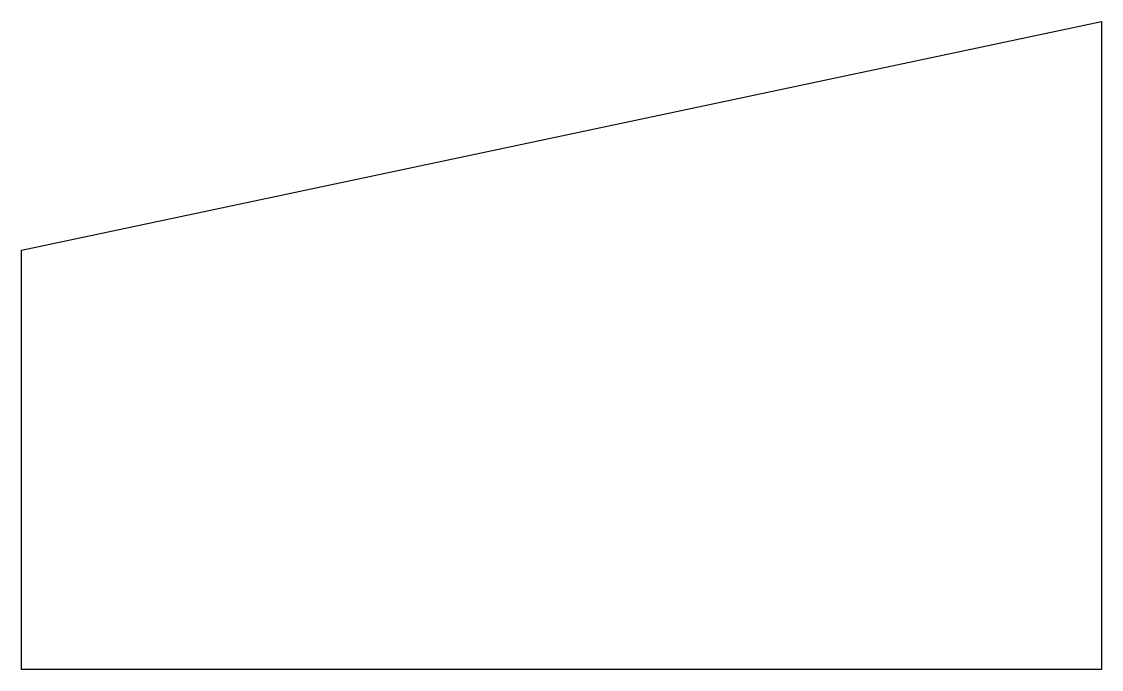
# Model space of a CAD drawing. Extents: x 0.5 to 16.4, y -3.7 to 5.8.
import ezdxf

# ---------------------------------------------------------------- set-up
doc = ezdxf.new("R2010")
doc.units = 0
doc.layers.add('DEFAULT_255_2_778', color=255, linetype='CONTINUOUS')

msp = doc.modelspace()

# ---------------------------------------------------------------- linework, layer by layer
at = {"layer": 'DEFAULT_255_2_778'}
for p, q in [((0.529, 2.459), (16.404, 5.821)), ((16.404, 5.821), (16.404, -3.704)), ((0.529, -3.704), (0.529, 2.459)), ((16.404, -3.704), (0.529, -3.704))]:
    msp.add_line(p, q, dxfattribs=at)

doc.saveas('drawing.dxf')
